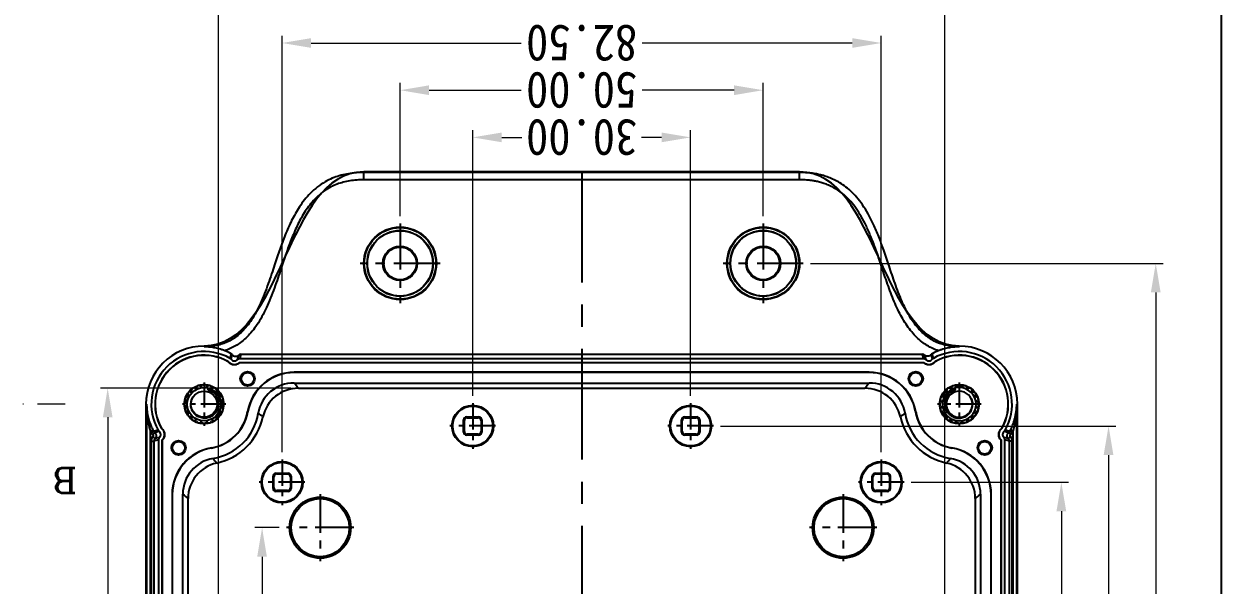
# Model space of a CAD drawing. Header units: millimetres. Extents: x -308 to 1490, y -1725 to -1095.
# Drawn here: x 875.8 to 1040.7, y -1595.6 to -1518.3 of the extents above; entities that cross this region are included whole.
import ezdxf
from ezdxf.enums import TextEntityAlignment as Align

# ---------------------------------------------------------------- set-up
doc = ezdxf.new("R2010")
doc.units = ezdxf.units.MM
doc.linetypes.add('CENTER', pattern=[50.8, 31.75, -6.35, 6.35, -6.35])
doc.linetypes.add('DIVIDE', pattern=[31.75, 12.7, -6.35, 0, -6.35, 0, -6.35])
doc.layers.add('dim', color=3, linetype='Continuous', lineweight=9)
doc.layers.add('hatch', color=56, linetype='Continuous', lineweight=9)
doc.styles.add('FFS', font='simfang0.ttf', dxfattribs={"width": 0.9})
doc.styles.add('ROMANC', font='romanc.shx')
doc.dimstyles.new('YanXiu', dxfattribs={"dimtxt": 2.5, "dimasz": 2.2, "dimexe": 1, "dimexo": 0.6, "dimgap": 0.66, "dimtad": 0, "dimzin": 1, "dimdsep": 46, "dimtxsty": 'FFS', "dimcen": 0, "dimclrd": 256, "dimclre": 131, "dimclrt": 42, "dimazin": 0, "dimtfac": 1, "dimtofl": 0, "dimtmove": 0, "dimatfit": 3, "dimfxl": 0, "dimlwd": 5, "dimlwe": 5, "dimarcsym": 0})

# ---------------------------------------------------------------- blocks, each defined once
blk = doc.blocks.new('*u4')
at = {"color": 7}
for radius in [2.3, 1.8]:
    blk.add_circle((0, 0), radius, dxfattribs=at)
for centre, radius, start, end in [((-1.93, 1.4), 0.315, 84.2919, 203.7081), ((-1.88, 1.86), 0.15, 264.2919, 315.2779), ((0, 0), 2.5, 134.7221, 135.2779), ((-1.86, 1.88), 0.15, 314.7221, 5.7081), ((-1.4, 1.93), 0.315, 66.2919, 185.7081), ((-1.21, 2.36), 0.15, 246.2919, 297.2779), ((0, 0), 2.5, 116.7221, 117.2779), ((-1.19, 2.37), 0.15, 296.7221, 347.7081), ((-0.74, 2.27), 0.315, 48.2919, 167.7081), ((-0.43, 2.62), 0.15, 228.2919, 279.2779), ((0, 0), 2.5, 98.7221, 99.2779), ((-0.4, 2.62), 0.15, 278.7221, 329.7081), ((0, 2.38), 0.315, 30.2919, 149.7081), ((0.4, 2.62), 0.15, 210.2919, 261.2779), ((0, 0), 2.5, 80.7221, 81.2779), ((0.43, 2.62), 0.15, 260.7221, 311.7081), ((0.74, 2.27), 0.315, 12.2919, 131.7081), ((1.19, 2.37), 0.15, 192.2919, 243.2779), ((0, 0), 2.5, 62.7221, 63.2779), ((1.21, 2.36), 0.15, 242.7221, 293.7081), ((1.4, 1.93), 0.315, 354.2919, 113.7081), ((1.86, 1.88), 0.15, 174.2919, 225.2779), ((0, 0), 2.5, 44.7221, 45.2779), ((1.88, 1.86), 0.15, 224.7221, 275.7081), ((1.93, 1.4), 0.315, 336.2919, 95.7081), ((-2.38, 0), 0.315, 120.2919, 239.7081), ((-2.27, 0.74), 0.315, 102.2919, 221.7081), ((-2.62, 0.4), 0.15, 300.2919, 351.2779), ((-2.62, 0.43), 0.15, 350.7221, 41.7081), ((0, 0), 2.5, 170.7221, 171.2779), ((-2.37, 1.19), 0.15, 282.2919, 333.2779), ((0, 0), 2.5, 152.7221, 153.2779), ((-2.36, 1.21), 0.15, 332.7221, 23.7081), ((-0.02, -0.06), 1.81, 152.3755, 178.1396), ((2.36, 1.21), 0.15, 156.2919, 207.2779), ((0, 0), 2.5, 26.7221, 27.2779), ((2.37, 1.19), 0.15, 206.7221, 257.7081), ((2.27, 0.74), 0.315, 318.2919, 77.7081), ((2.62, 0.43), 0.15, 138.2919, 189.2779), ((0, 0), 2.5, 8.7221, 9.2779), ((2.62, 0.4), 0.15, 188.7221, 239.7081), ((2.38, 0), 0.315, 300.2919, 59.7081), ((-2.27, -0.74), 0.315, 138.2919, 257.7081), ((-2.62, -0.4), 0.15, 8.7221, 59.7081), ((-2.62, -0.43), 0.15, 318.2919, 9.2779), ((0, 0), 2.5, 188.7221, 189.2779), ((-2.37, -1.19), 0.15, 26.7221, 77.7081), ((-1.93, -1.4), 0.315, 156.2919, 275.7081), ((0, 0), 2.5, 206.7221, 207.2779), ((-2.36, -1.21), 0.15, 336.2919, 27.2779), ((1.93, -1.4), 0.315, 264.2919, 23.7081), ((2.36, -1.21), 0.15, 152.7221, 203.7081), ((0, 0), 2.5, 332.7221, 333.2779), ((2.37, -1.19), 0.15, 102.2919, 153.2779), ((2.27, -0.74), 0.315, 282.2919, 41.7081), ((2.62, -0.4), 0.15, 120.2919, 171.2779), ((0, 0), 2.5, 350.7221, 351.2779), ((2.62, -0.43), 0.15, 170.7221, 221.7081), ((-1.88, -1.86), 0.15, 44.7221, 95.7081), ((0, 0), 2.5, 224.7221, 225.2779), ((-1.86, -1.88), 0.15, 354.2919, 45.2779), ((-1.4, -1.93), 0.315, 174.2919, 293.7081), ((-1.21, -2.36), 0.15, 62.7221, 113.7081), ((0, 0), 2.5, 242.7221, 243.2779), ((-1.19, -2.37), 0.15, 12.2919, 63.2779), ((-0.74, -2.27), 0.315, 192.2919, 311.7081), ((-0.43, -2.62), 0.15, 80.7221, 131.7081), ((0, 0), 2.5, 260.7221, 261.2779), ((-0.4, -2.62), 0.15, 30.2919, 81.2779), ((0, -2.38), 0.315, 210.2919, 329.7081), ((0.4, -2.62), 0.15, 98.7221, 149.7081), ((0, 0), 2.5, 278.7221, 279.2779), ((0.43, -2.62), 0.15, 48.2919, 99.2779), ((0.74, -2.27), 0.315, 228.2919, 347.7081), ((1.19, -2.37), 0.15, 116.7221, 167.7081), ((0, 0), 2.5, 296.7221, 297.2779), ((1.21, -2.36), 0.15, 66.2919, 117.2779), ((1.4, -1.93), 0.315, 246.2919, 5.7081), ((1.86, -1.88), 0.15, 134.7221, 185.7081), ((0, 0), 2.5, 314.7221, 315.2779), ((1.88, -1.86), 0.15, 84.2919, 135.2779)]:
    blk.add_arc(centre, radius, start, end, dxfattribs=at)
for points, start_tangent, end_tangent in [([(0.47, 2.05), (0.76, 1.95), (1.04, 1.81), (1.29, 1.62), (1.51, 1.41), (1.69, 1.17), (1.84, 0.9), (1.94, 0.61), (2, 0.3), (2.02, 0)], (0.968084, -0.250628), (-0.030097, -0.999547)), ([(1.12, 1.41), (1, 1.59), (0.84, 1.76), (0.67, 1.91), (0.47, 2.05)], (-0.515868, 0.856668), (-0.861506, 0.507748)), ([(2.02, 0), (1.98, -0.33), (1.89, -0.65), (1.75, -0.94), (1.56, -1.21), (1.34, -1.44), (1.08, -1.63), (0.79, -1.78), (0.49, -1.88), (0.18, -1.92), (-0.14, -1.91), (-0.45, -1.85), (-0.74, -1.75), (-1.02, -1.59), (-1.26, -1.39), (-1.46, -1.16), (-1.63, -0.9), (-1.74, -0.61), (-1.81, -0.31), (-1.83, 0)], (-0.030097, -0.999547), (0.033238, 0.999447))]:
    blk.add_spline(points, degree=3, dxfattribs=dict(at, start_tangent=start_tangent, end_tangent=end_tangent))
blk = doc.blocks.new('*D13')
at = {"layer": 'Defpoints', "color": 0}
for p in [(-180.83, 252.94), (-202.49, 170.44), (-180.83, 170.44)]:
    blk.add_point(p, dxfattribs=at)
at = {"layer": 'dim', "color": 131, "lineweight": 5}
for p, q in [((-181.83, 252.94), (-203.49, 252.94)), ((-181.83, 170.44), (-203.49, 170.44))]:
    blk.add_line(p, q, dxfattribs=at)
at = {"layer": 'dim', "lineweight": 5}
for p, q in [((-202.49, 248.94), (-202.49, 220.02)), ((-202.49, 174.44), (-202.49, 203.35))]:
    blk.add_line(p, q, dxfattribs=at)
at = {"layer": 'dim'}
for points in [[(-203.16, 248.94), (-201.82, 248.94), (-202.49, 252.94)], [(-203.16, 174.44), (-201.82, 174.44), (-202.49, 170.44)]]:
    blk.add_solid(points, dxfattribs=at)
at = {"layer": 'dim', "color": 42, "insert": (-202.49, 211.69), "char_height": 5, "attachment_point": 5, "rotation": 90, "style": 'FFS'}
blk.add_mtext('82.50', dxfattribs=at)
blk = doc.blocks.new('*D14')
at = {"layer": 'Defpoints', "color": 0}
for p in [(-154.58, 260.69), (-208.99, 162.69), (-154.58, 162.69)]:
    blk.add_point(p, dxfattribs=at)
at = {"layer": 'dim', "color": 131, "lineweight": 5}
for p, q in [((-155.58, 260.69), (-209.99, 260.69)), ((-155.58, 162.69), (-209.99, 162.69))]:
    blk.add_line(p, q, dxfattribs=at)
at = {"layer": 'dim', "lineweight": 5}
for p, q in [((-208.99, 256.69), (-208.99, 220.02)), ((-208.99, 166.69), (-208.99, 203.35))]:
    blk.add_line(p, q, dxfattribs=at)
at = {"layer": 'dim'}
for points in [[(-209.66, 256.69), (-208.32, 256.69), (-208.99, 260.69)], [(-209.66, 166.69), (-208.32, 166.69), (-208.99, 162.69)]]:
    blk.add_solid(points, dxfattribs=at)
at = {"layer": 'dim', "color": 42, "insert": (-208.99, 211.69), "char_height": 5, "attachment_point": 5, "rotation": 90, "style": 'FFS'}
blk.add_mtext('98.00', dxfattribs=at)
blk = doc.blocks.new('*D15')
at = {"layer": 'Defpoints', "color": 0}
for p in [(-166.94, 283.09), (-215.49, 140.29), (-166.94, 140.29)]:
    blk.add_point(p, dxfattribs=at)
at = {"layer": 'dim', "color": 131, "lineweight": 5}
for p, q in [((-167.94, 283.09), (-216.49, 283.09)), ((-167.94, 140.29), (-216.49, 140.29))]:
    blk.add_line(p, q, dxfattribs=at)
at = {"layer": 'dim', "lineweight": 5}
for p, q in [((-215.49, 279.09), (-215.49, 221.53)), ((-215.49, 144.29), (-215.49, 201.85))]:
    blk.add_line(p, q, dxfattribs=at)
at = {"layer": 'dim'}
for points in [[(-216.16, 279.09), (-214.82, 279.09), (-215.49, 283.09)], [(-216.16, 144.29), (-214.82, 144.29), (-215.49, 140.29)]]:
    blk.add_solid(points, dxfattribs=at)
at = {"layer": 'dim', "color": 42, "insert": (-215.49, 211.69), "char_height": 5, "attachment_point": 5, "rotation": 90, "style": 'FFS'}
blk.add_mtext('142.80', dxfattribs=at)
blk = doc.blocks.new('*D16')
at = {"layer": 'Defpoints', "color": 0}
for p in [(-151.44, 159.55), (-121.44, 159.55), (-121.44, 122.94)]:
    blk.add_point(p, dxfattribs=at)
at = {"layer": 'dim', "color": 131, "lineweight": 5}
for p, q in [((-151.44, 158.55), (-151.44, 121.94)), ((-121.44, 158.55), (-121.44, 121.94))]:
    blk.add_line(p, q, dxfattribs=at)
at = {"layer": 'dim', "lineweight": 5}
for p, q in [((-147.44, 122.94), (-144.68, 122.94)), ((-125.44, 122.94), (-128.21, 122.94))]:
    blk.add_line(p, q, dxfattribs=at)
at = {"layer": 'dim'}
for points in [[(-147.44, 123.61), (-147.44, 122.27), (-151.44, 122.94)], [(-125.44, 123.61), (-125.44, 122.27), (-121.44, 122.94)]]:
    blk.add_solid(points, dxfattribs=at)
at = {"layer": 'dim', "color": 42, "insert": (-136.44, 122.94), "char_height": 5, "attachment_point": 5, "style": 'FFS'}
blk.add_mtext('30.00', dxfattribs=at)
blk = doc.blocks.new('*D17')
at = {"layer": 'Defpoints', "color": 0}
for p in [(-161.44, 134.79), (-111.44, 134.79), (-111.44, 116.44)]:
    blk.add_point(p, dxfattribs=at)
at = {"layer": 'dim', "color": 131, "lineweight": 5}
for p, q in [((-161.44, 133.79), (-161.44, 115.44)), ((-111.44, 133.79), (-111.44, 115.44))]:
    blk.add_line(p, q, dxfattribs=at)
at = {"layer": 'dim', "lineweight": 5}
for p, q in [((-157.44, 116.44), (-144.77, 116.44)), ((-115.44, 116.44), (-128.12, 116.44))]:
    blk.add_line(p, q, dxfattribs=at)
at = {"layer": 'dim'}
for points in [[(-157.44, 117.11), (-157.44, 115.77), (-161.44, 116.44)], [(-115.44, 117.11), (-115.44, 115.77), (-111.44, 116.44)]]:
    blk.add_solid(points, dxfattribs=at)
at = {"layer": 'dim', "color": 42, "insert": (-136.44, 116.44), "char_height": 5, "attachment_point": 5, "style": 'FFS'}
blk.add_mtext('50.00', dxfattribs=at)
blk = doc.blocks.new('*D18')
at = {"layer": 'Defpoints', "color": 0}
for p in [(-177.69, 167.3), (-95.19, 167.3), (-95.19, 109.94)]:
    blk.add_point(p, dxfattribs=at)
at = {"layer": 'dim', "color": 131, "lineweight": 5}
for p, q in [((-177.69, 166.3), (-177.69, 108.94)), ((-95.19, 166.3), (-95.19, 108.94))]:
    blk.add_line(p, q, dxfattribs=at)
at = {"layer": 'dim', "lineweight": 5}
for p, q in [((-173.69, 109.94), (-144.78, 109.94)), ((-99.19, 109.94), (-128.11, 109.94))]:
    blk.add_line(p, q, dxfattribs=at)
at = {"layer": 'dim'}
for points in [[(-173.69, 110.61), (-173.69, 109.27), (-177.69, 109.94)], [(-99.19, 110.61), (-99.19, 109.27), (-95.19, 109.94)]]:
    blk.add_solid(points, dxfattribs=at)
at = {"layer": 'dim', "color": 42, "insert": (-136.44, 109.94), "char_height": 5, "attachment_point": 5, "style": 'FFS'}
blk.add_mtext('82.50', dxfattribs=at)
blk = doc.blocks.new('*D19')
at = {"layer": 'Defpoints', "color": 0}
for p in [(-186.44, 208.55), (-86.44, 208.55), (-86.44, 103.44)]:
    blk.add_point(p, dxfattribs=at)
at = {"layer": 'dim', "color": 131, "lineweight": 5}
for p, q in [((-186.44, 207.55), (-186.44, 102.44)), ((-86.44, 207.55), (-86.44, 102.44))]:
    blk.add_line(p, q, dxfattribs=at)
at = {"layer": 'dim', "lineweight": 5}
for p, q in [((-182.44, 103.44), (-146.29, 103.44)), ((-90.44, 103.44), (-126.6, 103.44))]:
    blk.add_line(p, q, dxfattribs=at)
at = {"layer": 'dim'}
for points in [[(-182.44, 104.11), (-182.44, 102.77), (-186.44, 103.44)], [(-90.44, 104.11), (-90.44, 102.77), (-86.44, 103.44)]]:
    blk.add_solid(points, dxfattribs=at)
at = {"layer": 'dim', "color": 42, "insert": (-136.44, 103.44), "char_height": 5, "attachment_point": 5, "style": 'FFS'}
blk.add_mtext('100.00', dxfattribs=at)
blk = doc.blocks.new('*D25')
at = {"layer": 'Defpoints', "color": 0}
for p in [(-97.44, 265.88), (-97.44, 157.49), (-71.18, 157.49)]:
    blk.add_point(p, dxfattribs=at)
at = {"layer": 'dim', "color": 131, "lineweight": 5}
for p, q in [((-96.44, 265.88), (-70.18, 265.88)), ((-96.44, 157.49), (-70.18, 157.49))]:
    blk.add_line(p, q, dxfattribs=at)
at = {"layer": 'dim', "lineweight": 5}
for p, q in [((-71.18, 261.88), (-71.18, 221.43)), ((-71.18, 161.49), (-71.18, 201.94))]:
    blk.add_line(p, q, dxfattribs=at)
at = {"layer": 'dim'}
for points in [[(-71.85, 261.88), (-70.52, 261.88), (-71.18, 265.88)], [(-71.85, 161.49), (-70.52, 161.49), (-71.18, 157.49)]]:
    blk.add_solid(points, dxfattribs=at)
at = {"layer": 'dim', "color": 42, "insert": (-71.18, 211.69), "char_height": 5, "attachment_point": 5, "rotation": 90, "style": 'FFS'}
blk.add_mtext('108.39', dxfattribs=at)
blk = doc.blocks.new('*D37')
at = {"layer": 'Defpoints', "color": 0}
for p in [(-95.81, 246.69), (-92.44, 246.69), (-95.81, 176.69)]:
    blk.add_point(p, dxfattribs=at)
at = {"layer": 'dim', "color": 131, "lineweight": 5}
for p, q in [((-94.81, 246.69), (-91.44, 246.69)), ((-94.81, 176.69), (-91.44, 176.69))]:
    blk.add_line(p, q, dxfattribs=at)
at = {"layer": 'dim', "lineweight": 5}
for p, q in [((-92.44, 242.69), (-92.44, 220.02)), ((-92.44, 180.69), (-92.44, 203.35))]:
    blk.add_line(p, q, dxfattribs=at)
at = {"layer": 'dim'}
for points in [[(-93.1, 242.69), (-91.77, 242.69), (-92.44, 246.69)], [(-93.1, 180.69), (-91.77, 180.69), (-92.44, 176.69)]]:
    blk.add_solid(points, dxfattribs=at)
at = {"layer": 'dim', "color": 42, "insert": (-92.44, 211.69), "char_height": 5, "attachment_point": 5, "rotation": 90, "style": 'FFS'}
blk.add_mtext('70.00', dxfattribs=at)
blk = doc.blocks.new('u73')
at = {"color": 1, "linetype": 'CENTER', "ltscale": 0.48}
blk.add_line((-136.444, 127.688), (-136.444, 295.688), dxfattribs=at)
at = {"color": 7}
for p, q in [((-196.444, 263.688), (-196.444, 159.688)), ((-196.348, 263.688), (-196.348, 159.688)), ((-76.54, 159.688), (-76.54, 263.688)), ((-76.444, 159.688), (-76.444, 263.688)), ((-195.848, 259.962), (-195.848, 163.413)), ((-77.04, 163.413), (-77.04, 259.962)), ((-195.732, 258.604), (-195.732, 164.771)), ((-195.333, 258.604), (-195.333, 164.771)), ((-194.704, 258.768), (-194.704, 164.608)), ((-194.194, 164.605), (-194.194, 258.77)), ((-194.173, 164.613), (-194.173, 258.762)), ((-78.716, 258.762), (-78.716, 164.613)), ((-78.695, 258.77), (-78.695, 164.605)), ((-78.184, 164.608), (-78.184, 258.768)), ((-77.556, 164.771), (-77.556, 258.604)), ((-77.156, 164.771), (-77.156, 258.604)), ((-192.839, 251.27), (-192.839, 172.105)), ((-192.813, 251.248), (-192.813, 172.127)), ((-191.364, 172.085), (-191.364, 251.291)), ((-190.639, 172.683), (-190.639, 250.692)), ((-82.249, 250.692), (-82.249, 172.683)), ((-81.524, 251.291), (-81.524, 172.085)), ((-80.075, 172.127), (-80.075, 251.248)), ((-80.049, 172.105), (-80.049, 251.27)), ((-192.813, 172.127), (-192.839, 172.105)), ((-178.439, 171.583), (-178.544, 171.688)), ((-178.544, 171.688), (-176.844, 171.688)), ((-178.439, 171.583), (-176.949, 171.583)), ((-176.949, 171.583), (-176.844, 171.688)), ((-96.044, 171.688), (-94.344, 171.688)), ((-95.939, 171.583), (-96.044, 171.688)), ((-95.939, 171.583), (-94.449, 171.583)), ((-94.449, 171.583), (-94.344, 171.688)), ((-80.075, 172.127), (-80.049, 172.105)), ((-178.839, 171.183), (-178.944, 171.288)), ((-178.944, 169.588), (-178.944, 171.288)), ((-178.839, 169.692), (-178.839, 171.183)), ((-176.549, 171.183), (-176.444, 171.288)), ((-176.549, 171.183), (-176.549, 169.692)), ((-176.444, 171.288), (-176.444, 169.588)), ((-96.444, 169.588), (-96.444, 171.288)), ((-96.339, 171.183), (-96.444, 171.288)), ((-96.339, 169.692), (-96.339, 171.183)), ((-94.049, 171.183), (-93.944, 171.288)), ((-94.049, 171.183), (-94.049, 169.692)), ((-93.944, 171.288), (-93.944, 169.588)), ((-178.839, 169.692), (-178.944, 169.588)), ((-178.439, 169.292), (-178.544, 169.188)), ((-176.844, 169.188), (-178.544, 169.188)), ((-176.949, 169.292), (-178.439, 169.292)), ((-176.949, 169.292), (-176.844, 169.188)), ((-176.549, 169.692), (-176.444, 169.588)), ((-96.339, 169.692), (-96.444, 169.588)), ((-95.939, 169.292), (-96.044, 169.188)), ((-94.344, 169.188), (-96.044, 169.188)), ((-94.449, 169.292), (-95.939, 169.292)), ((-94.449, 169.292), (-94.344, 169.188)), ((-94.049, 169.692), (-93.944, 169.588)), ((-187.411, 165.721), (-187.426, 165.697)), ((-85.477, 165.721), (-85.462, 165.697)), ((-195.848, 163.413), (-195.491, 163.233)), ((-195.746, 163.61), (-195.394, 163.42)), ((-195.732, 164.771), (-195.333, 164.771)), ((-195.502, 163.896), (-195.258, 163.58)), ((-195.484, 164.15), (-195.194, 164.426)), ((-195.333, 164.771), (-194.704, 164.608)), ((-194.631, 163.416), (-195.258, 163.58)), ((-195.194, 164.426), (-194.566, 164.263)), ((-194.173, 164.613), (-194.194, 164.605)), ((-152.589, 163.433), (-152.694, 163.538)), ((-152.694, 161.838), (-152.694, 163.538)), ((-152.589, 161.942), (-152.589, 163.433)), ((-152.189, 163.833), (-152.294, 163.938)), ((-152.294, 163.938), (-150.594, 163.938)), ((-152.189, 163.833), (-150.699, 163.833)), ((-150.699, 163.833), (-150.594, 163.938)), ((-150.299, 163.433), (-150.194, 163.538)), ((-150.299, 163.433), (-150.299, 161.942)), ((-150.194, 163.538), (-150.194, 161.838)), ((-122.589, 163.433), (-122.694, 163.538)), ((-122.694, 161.838), (-122.694, 163.538)), ((-122.589, 161.942), (-122.589, 163.433)), ((-122.294, 163.938), (-120.594, 163.938)), ((-122.189, 163.833), (-122.294, 163.938)), ((-122.189, 163.833), (-120.699, 163.833)), ((-120.699, 163.833), (-120.594, 163.938)), ((-120.299, 163.433), (-120.194, 163.538)), ((-120.299, 163.433), (-120.299, 161.942)), ((-120.194, 163.538), (-120.194, 161.838)), ((-78.716, 164.613), (-78.695, 164.605)), ((-78.322, 164.263), (-77.694, 164.426)), ((-77.63, 163.58), (-78.258, 163.416)), ((-78.184, 164.608), (-77.556, 164.771)), ((-77.404, 164.15), (-77.694, 164.426)), ((-77.386, 163.896), (-77.63, 163.58)), ((-77.156, 164.771), (-77.556, 164.771)), ((-77.142, 163.61), (-77.495, 163.42)), ((-77.04, 163.413), (-77.397, 163.233)), ((-194.299, 163.002), (-194.316, 163.016)), ((-152.589, 161.942), (-152.694, 161.838)), ((-152.189, 161.542), (-152.294, 161.438)), ((-150.699, 161.542), (-152.189, 161.542)), ((-150.699, 161.542), (-150.594, 161.438)), ((-150.299, 161.942), (-150.194, 161.838)), ((-122.589, 161.942), (-122.694, 161.838)), ((-122.189, 161.542), (-122.294, 161.438)), ((-120.699, 161.542), (-122.189, 161.542)), ((-120.699, 161.542), (-120.594, 161.438)), ((-120.299, 161.942), (-120.194, 161.838)), ((-78.589, 163.002), (-78.573, 163.016)), ((-182.41, 160.721), (-182.434, 160.706)), ((-150.594, 161.438), (-152.294, 161.438)), ((-120.594, 161.438), (-122.294, 161.438)), ((-90.478, 160.721), (-90.454, 160.706)), ((-196.444, 159.688), (-196.348, 159.688)), ((-76.444, 159.688), (-76.54, 159.688)), ((-96.841, 156.768), (-176.047, 156.768)), ((-97.44, 157.492), (-175.449, 157.492)), ((-176.005, 155.319), (-176.027, 155.292)), ((-176.027, 155.292), (-96.861, 155.292)), ((-176.005, 155.319), (-96.884, 155.319)), ((-96.884, 155.319), (-96.861, 155.292)), ((-185.129, 153.832), (-185.115, 153.816)), ((-184.55, 152.867), (-184.716, 153.501)), ((-183.869, 153.566), (-183.704, 152.93)), ((-183.519, 153.959), (-183.527, 153.938)), ((-89.361, 153.938), (-183.527, 153.938)), ((-183.524, 153.428), (-89.364, 153.428)), ((-89.37, 153.959), (-183.519, 153.959)), ((-89.529, 152.792), (-89.364, 153.428)), ((-89.37, 153.959), (-89.361, 153.938)), ((-89.184, 152.93), (-89.019, 153.566)), ((-88.172, 153.501), (-88.338, 152.867)), ((-87.759, 153.832), (-87.773, 153.816)), ((-188.444, 151.688), (-188.445, 151.775)), ((-89.529, 152.792), (-183.353, 152.792)), ((-84.444, 151.688), (-84.444, 151.775)), ((-166.444, 128.775), (-106.444, 128.775)), ((-166.444, 128.775), (-166.444, 127.688)), ((-106.444, 128.775), (-106.444, 127.688)), ((-166.444, 127.775), (-106.444, 127.775)), ((-166.444, 127.688), (-106.444, 127.688))]:
    blk.add_line(p, q, dxfattribs=at)
at = {"color": 1, "linetype": 'CENTER', "ltscale": 0.168385}
for p, q in [((-172.444, 172.057), (-172.444, 181.318)), ((-100.444, 172.057), (-100.444, 181.318)), ((-177.075, 176.688), (-167.814, 176.688)), ((-105.075, 176.688), (-95.814, 176.688))]:
    blk.add_line(p, q, dxfattribs=at)
at = {"color": 1, "linetype": 'CENTER', "ltscale": 0.114189}
for p, q in [((-177.694, 167.297), (-177.694, 173.578)), ((-95.194, 167.297), (-95.194, 173.578)), ((-180.834, 170.438), (-174.554, 170.438)), ((-98.334, 170.438), (-92.054, 170.438)), ((-151.444, 159.547), (-151.444, 165.828)), ((-121.444, 159.547), (-121.444, 165.828)), ((-154.584, 162.688), (-148.304, 162.688)), ((-124.584, 162.688), (-118.304, 162.688))]:
    blk.add_line(p, q, dxfattribs=at)
at = {"color": 1, "linetype": 'CENTER', "ltscale": 0.10854}
for p, q in [((-188.444, 156.703), (-188.444, 162.672)), ((-84.444, 156.703), (-84.444, 162.672)), ((-191.429, 159.688), (-185.459, 159.688)), ((-87.429, 159.688), (-81.459, 159.688))]:
    blk.add_line(p, q, dxfattribs=at)
at = {"color": 1, "linetype": 'CENTER', "ltscale": 0.199854}
for p, q in [((-161.444, 134.792), (-161.444, 145.784)), ((-111.444, 134.792), (-111.444, 145.784)), ((-166.94, 140.288), (-155.948, 140.288)), ((-116.94, 140.288), (-105.948, 140.288))]:
    blk.add_line(p, q, dxfattribs=at)
at = {"color": 7, "linetype": 'Continuous'}
for centre, radius in [((-172.444, 176.688), 4.21), ((-172.443, 176.688), 3.999), ((-100.444, 176.688), 4.21), ((-100.446, 176.688), 3.999)]:
    blk.add_circle(centre, radius, dxfattribs=at)
at = {"color": 7}
for centre, radius in [((-177.694, 170.438), 2.855), ((-177.694, 170.438), 2.75), ((-95.194, 170.438), 2.855), ((-95.194, 170.438), 2.75), ((-191.944, 165.688), 1), ((-191.944, 165.688), 0.86), ((-80.944, 165.688), 1), ((-80.944, 165.688), 0.86), ((-151.444, 162.688), 2.855), ((-151.444, 162.688), 2.75), ((-121.444, 162.688), 2.855), ((-121.444, 162.688), 2.75), ((-188.444, 159.688), 2.713), ((-84.444, 159.688), 2.713), ((-182.444, 156.188), 1), ((-182.444, 156.188), 0.86), ((-90.444, 156.188), 1), ((-90.444, 156.188), 0.86), ((-161.444, 140.288), 4.996), ((-161.444, 140.288), 4.93), ((-111.444, 140.288), 4.996), ((-111.444, 140.288), 4.93), ((-161.444, 140.288), 4.535), ((-161.444, 140.288), 4.5), ((-111.444, 140.288), 4.535), ((-111.444, 140.288), 4.5), ((-161.444, 140.288), 2.358), ((-161.444, 140.288), 2.25), ((-111.444, 140.288), 2.358), ((-111.444, 140.288), 2.25)]:
    blk.add_circle(centre, radius, dxfattribs=at)
for centre, radius, start, end in [((-186.341, 172.105), 6.499, 179.99778, 260.38649), ((-186.315, 172.127), 6.499, 179.9978, 260.28604), ((-165.124, 141.065), 40.629, 128.90281, 130.22798), ((-186.365, 172.084), 4.999, 179.99777, 260.47951), ((-185.64, 172.683), 4.999, 179.99805, 257.82616), ((-87.248, 172.683), 4.999, 282.17384, 0.00195), ((-86.523, 172.084), 4.999, 279.52049, 0.00222), ((-86.574, 172.127), 6.499, 279.71397, 0.0022), ((-86.548, 172.105), 6.499, 279.61351, 0.00221), ((-107.764, 141.065), 40.629, 49.77202, 51.09718), ((-171.466, 155.494), 19.577, 141.06667, 143.44333), ((-188.444, 159.688), 7.571, 9.52272, 80.47728), ((-188.444, 159.688), 8.295, 12.17579, 77.82421), ((-84.444, 159.688), 8.295, 102.17579, 167.82421), ((-84.444, 159.688), 7.571, 99.52272, 170.47728), ((-101.422, 155.494), 19.577, 36.55667, 38.93333), ((-188.444, 159.688), 6.095, 9.61573, 80.38427), ((-188.444, 159.688), 6.121, 9.71616, 80.28384), ((-84.444, 159.688), 6.121, 99.71616, 170.28384), ((-84.444, 159.688), 6.095, 99.61573, 170.38427), ((-188.444, 159.688), 8.288, 151.75865, 153.28996), ((-194.952, 163.183), 0.901, 127.64432, 151.74212), ((-194.832, 164.771), 0.9, 180.00124, 223.62192), ((-188.444, 159.688), 7.26, 150.47348, 299.52652), ((-188.444, 159.688), 7.888, 151.75848, 153.28996), ((-194.953, 163.184), 0.5, 127.61169, 151.752), ((-184.421, 206.855), 44.799, 255.82315, 256.65577), ((-194.833, 164.771), 0.5, 180.01029, 223.63565), ((-194.326, 163.019), 0.5, 127.51948, 150.4732), ((-194.204, 164.608), 0.5, 180.00115, 223.62401), ((-84.444, 159.688), 7.26, 240.47348, 29.52652), ((-78.684, 164.608), 0.5, 316.37599, 359.99885), ((-78.562, 163.019), 0.5, 29.5268, 52.48054), ((-88.522, 207.083), 45.033, 283.34633, 284.17462), ((-78.056, 164.771), 0.5, 316.35943, 359.99426), ((-77.935, 163.184), 0.5, 28.248, 52.37959), ((-84.444, 159.688), 7.888, 26.71004, 28.24152), ((-78.056, 164.771), 0.901, 316.39454, 359.98238), ((-77.936, 163.183), 0.901, 28.25789, 52.35566), ((-84.444, 159.688), 8.288, 26.71004, 28.24135), ((-188.444, 159.688), 6.749, 150.44948, 299.55052), ((-188.444, 159.688), 6.728, 150.48545, 299.51455), ((-84.444, 159.688), 6.749, 240.44948, 29.55052), ((-84.444, 159.688), 6.728, 240.48545, 29.51455), ((-176.027, 161.791), 6.499, 189.61351, 270.00221), ((-176.005, 161.817), 6.499, 189.71397, 270.0022), ((-192.638, 176.666), 19.577, 306.55667, 308.93333), ((-176.047, 161.767), 4.999, 189.52049, 270.00222), ((-175.449, 162.491), 4.999, 192.17384, 270.00195), ((-97.439, 162.491), 4.999, 269.99805, 347.82616), ((-96.883, 161.817), 6.499, 269.9978, 350.28603), ((-96.861, 161.791), 6.499, 269.99779, 350.38649), ((-96.841, 161.767), 4.999, 269.99778, 350.47951), ((-80.25, 176.666), 19.577, 231.06667, 233.44333), ((-188.444, 159.688), 8, 180, 270), ((-84.444, 159.688), 8, 270, 0), ((-207.067, 183.008), 40.629, 319.77202, 321.09719), ((-65.821, 183.008), 40.629, 218.90282, 220.22798), ((-185.113, 153.806), 0.5, 299.5268, 322.48054), ((-140.522, 163.894), 45.576, 193.34951, 194.17685), ((-183.524, 153.928), 0.5, 226.37599, 269.99885), ((-89.364, 153.928), 0.5, 270.00115, 313.62401), ((-132.085, 163.825), 45.286, 345.8205, 346.65314), ((-87.776, 153.806), 0.5, 217.51948, 240.4732), ((-188.444, 159.688), 7.895, 291.2513, 298.22885), ((-184.946, 153.172), 0.5, 298.22923, 322.36812), ((-183.359, 153.292), 0.5, 226.37632, 270.62575), ((-89.529, 153.292), 0.5, 270.00076, 313.62441), ((-87.942, 153.172), 0.5, 217.63166, 241.77099), ((-84.444, 159.688), 7.895, 241.77115, 248.74868)]:
    blk.add_arc(centre, radius, start, end, dxfattribs=at)
for centre, major_axis, start_param, end_param in [((-178.544, 171.288), (0.283, -0.283), -3.9268385, -2.3563468), ((-178.439, 171.183), (-0.283, 0.283), -0.7852459, 0.7852459), ((-176.949, 171.183), (0.283, 0.283), -0.7852459, 0.7852459), ((-176.844, 171.288), (-0.283, -0.283), 2.3563468, 3.9268385), ((-96.044, 171.288), (0.283, -0.283), -3.9268385, -2.3563468), ((-95.939, 171.183), (-0.283, 0.283), -0.7852459, 0.7852459), ((-94.449, 171.183), (0.283, 0.283), -0.7852459, 0.7852459), ((-94.344, 171.288), (-0.283, -0.283), 2.3563468, 3.9268385), ((-178.544, 169.588), (-0.283, -0.283), -0.7852459, 0.7852459), ((-178.439, 169.692), (-0.283, -0.283), -0.7852459, 0.7852459), ((-176.949, 169.692), (0.283, -0.283), -0.7852459, 0.7852459), ((-176.844, 169.588), (0.283, -0.283), -0.7852459, 0.7852459), ((-96.044, 169.588), (-0.283, -0.283), -0.7852459, 0.7852459), ((-95.939, 169.692), (-0.283, -0.283), -0.7852459, 0.7852459), ((-94.449, 169.692), (0.283, -0.283), -0.7852459, 0.7852459), ((-94.344, 169.588), (0.283, -0.283), -0.7852459, 0.7852459), ((-152.294, 163.538), (0.283, -0.283), -3.9268385, -2.3563468), ((-152.189, 163.433), (-0.283, 0.283), -0.7852459, 0.7852459), ((-150.699, 163.433), (0.283, 0.283), -0.7852459, 0.7852459), ((-150.594, 163.538), (-0.283, -0.283), 2.3563468, 3.9268385), ((-122.294, 163.538), (0.283, -0.283), -3.9268385, -2.3563468), ((-122.189, 163.433), (-0.283, 0.283), -0.7852459, 0.7852459), ((-120.699, 163.433), (0.283, 0.283), -0.7852459, 0.7852459), ((-120.594, 163.538), (-0.283, -0.283), 2.3563468, 3.9268385), ((-152.294, 161.838), (-0.283, -0.283), -0.7852459, 0.7852459), ((-152.189, 161.942), (-0.283, -0.283), -0.7852459, 0.7852459), ((-150.699, 161.942), (0.283, -0.283), -0.7852459, 0.7852459), ((-150.594, 161.838), (0.283, -0.283), -0.7852459, 0.7852459), ((-122.294, 161.838), (-0.283, -0.283), -0.7852459, 0.7852459), ((-122.189, 161.942), (-0.283, -0.283), -0.7852459, 0.7852459), ((-120.699, 161.942), (0.283, -0.283), -0.7852459, 0.7852459), ((-120.594, 161.838), (0.283, -0.283), -0.7852459, 0.7852459)]:
    blk.add_ellipse(centre, major_axis=major_axis, ratio=0.9996955, start_param=start_param, end_param=end_param, dxfattribs=at)
for points, start_tangent, end_tangent in [([(-195.848, 163.413), (-195.936, 163.081), (-196.022, 162.716), (-196.103, 162.315), (-196.178, 161.877), (-196.244, 161.399), (-196.297, 160.877), (-196.333, 160.308), (-196.348, 159.688)], (-0.2692285, -0.9630763), (-0.0032027, -0.9999949)), ([(-195.491, 163.233), (-195.641, 162.917), (-195.788, 162.57), (-195.928, 162.188), (-196.056, 161.771), (-196.169, 161.316), (-196.26, 160.82), (-196.322, 160.278), (-196.348, 159.688)], (-0.4494498, -0.8933056), (-0.0060476, -0.9999817)), ([(-195.484, 164.15), (-195.47, 164.134), (-195.458, 164.115), (-195.448, 164.096), (-195.44, 164.076), (-195.435, 164.057), (-195.433, 164.04), (-195.433, 164.022), (-195.436, 164.002), (-195.444, 163.977), (-195.457, 163.949), (-195.477, 163.921), (-195.502, 163.896)], (0.6898765, -0.7239271), (-0.7929798, -0.6092479)), ([(-195.194, 164.426), (-195.151, 164.374), (-195.113, 164.319), (-195.083, 164.26), (-195.059, 164.199), (-195.043, 164.134), (-195.034, 164.065), (-195.034, 163.991), (-195.046, 163.913), (-195.071, 163.831), (-195.112, 163.747), (-195.172, 163.663), (-195.258, 163.58)], (0.6898156, -0.7239851), (-0.7916969, -0.6109141)), ([(-194.631, 163.416), (-194.477, 163.595), (-194.406, 163.822), (-194.439, 164.059), (-194.566, 164.263)], (0.7931429, 0.6090356), (-0.6899065, 0.7238985)), ([(-194.316, 163.016), (-194.081, 163.265), (-193.931, 163.589), (-193.898, 163.96), (-193.995, 164.314), (-194.194, 164.605)], (0.7931129, 0.6090746), (-0.6899154, 0.72389)), ([(-194.173, 164.613), (-194.035, 164.434), (-193.937, 164.229), (-193.883, 164.01), (-193.876, 163.783), (-193.918, 163.56), (-194.005, 163.35), (-194.134, 163.162), (-194.299, 163.002)], (0.6846036, -0.7289156), (-0.7907262, -0.61217)), ([(-78.589, 163.002), (-78.753, 163.159), (-78.881, 163.347), (-78.969, 163.556), (-79.012, 163.779), (-79.006, 164.007), (-78.952, 164.227), (-78.854, 164.433), (-78.716, 164.613)], (-0.790726, 0.6121702), (0.6846036, 0.7289156)), ([(-78.695, 164.605), (-78.893, 164.314), (-78.99, 163.96), (-78.957, 163.589), (-78.807, 163.265), (-78.573, 163.016)], (-0.6899154, -0.72389), (0.7931128, -0.6090748)), ([(-78.322, 164.263), (-78.449, 164.059), (-78.482, 163.822), (-78.412, 163.595), (-78.258, 163.416)], (-0.6899065, -0.7238985), (0.793143, -0.6090354)), ([(-77.63, 163.58), (-77.684, 163.628), (-77.734, 163.684), (-77.778, 163.75), (-77.814, 163.823), (-77.84, 163.904), (-77.854, 163.987), (-77.855, 164.066), (-77.846, 164.134), (-77.831, 164.194), (-77.809, 164.251), (-77.781, 164.309), (-77.743, 164.367), (-77.694, 164.426)], (-0.7919169, 0.6106289), (0.6897442, 0.7240531)), ([(-77.386, 163.896), (-77.401, 163.91), (-77.417, 163.928), (-77.432, 163.95), (-77.444, 163.974), (-77.452, 163.999), (-77.455, 164.021), (-77.456, 164.04), (-77.453, 164.057), (-77.449, 164.075), (-77.442, 164.093), (-77.433, 164.112), (-77.42, 164.131), (-77.404, 164.15)], (-0.7920721, 0.6104276), (0.6900479, 0.7237637)), ([(-76.54, 159.688), (-76.56, 160.197), (-76.607, 160.664), (-76.674, 161.092), (-76.758, 161.485), (-76.853, 161.844), (-76.955, 162.174), (-77.064, 162.476), (-77.174, 162.751), (-77.286, 163.003), (-77.397, 163.233)], (-0.006036, 0.9999818), (-0.4494643, 0.8932983)), ([(-76.54, 159.688), (-76.552, 160.223), (-76.579, 160.713), (-76.618, 161.163), (-76.667, 161.576), (-76.722, 161.954), (-76.782, 162.3), (-76.845, 162.617), (-76.91, 162.907), (-76.975, 163.171), (-77.04, 163.413)], (-0.0031984, 0.9999949), (-0.2692218, 0.9630782)), ([(-185.129, 153.832), (-184.972, 153.996), (-184.785, 154.125), (-184.576, 154.213), (-184.352, 154.255), (-184.125, 154.25), (-183.904, 154.195), (-183.699, 154.097), (-183.519, 153.959)], (0.6121669, 0.7907286), (0.72892, -0.6845989)), ([(-183.527, 153.938), (-183.814, 154.135), (-184.167, 154.233), (-184.538, 154.202), (-184.863, 154.053), (-185.115, 153.816)], (-0.72389, 0.6899154), (-0.6090747, -0.7931128)), ([(-183.869, 153.566), (-184.073, 153.693), (-184.311, 153.726), (-184.537, 153.654), (-184.716, 153.501)], (-0.7238985, 0.6899065), (-0.6090354, -0.793143)), ([(-183.524, 153.428), (-183.469, 153.216), (-183.414, 153.004), (-183.353, 152.792)], (0.2516527, -0.9678176), (0.2516527, -0.9678176)), ([(-89.37, 153.959), (-89.19, 154.097), (-88.986, 154.195), (-88.766, 154.249), (-88.54, 154.255), (-88.316, 154.214), (-88.107, 154.127), (-87.918, 153.998), (-87.759, 153.832)], (0.72892, 0.6845989), (0.6121668, -0.7907287)), ([(-87.773, 153.816), (-88.025, 154.053), (-88.351, 154.202), (-88.722, 154.233), (-89.074, 154.135), (-89.361, 153.938)], (-0.6090746, 0.7931129), (-0.72389, -0.6899154)), ([(-88.172, 153.501), (-88.351, 153.654), (-88.577, 153.726), (-88.815, 153.693), (-89.019, 153.566)], (-0.6090356, 0.7931429), (-0.7238985, -0.6899065)), ([(-188.445, 151.775), (-188.103, 151.785), (-187.762, 151.81), (-187.421, 151.85), (-187.077, 151.905), (-186.727, 151.977), (-186.366, 152.069), (-185.986, 152.184), (-185.582, 152.329)], (0.9999659, 0.008261), (0.9319999, 0.3624586)), ([(-188.445, 151.775), (-186.814, 151.623), (-185.354, 151.17), (-184.006, 150.382), (-182.736, 149.184), (-181.566, 147.526), (-180.525, 145.447), (-179.598, 143.054), (-178.78, 140.649), (-178.047, 138.485), (-177.343, 136.589), (-176.628, 134.921), (-175.885, 133.471), (-175.106, 132.224), (-174.293, 131.173), (-173.456, 130.306), (-172.615, 129.613), (-171.79, 129.076), (-170.997, 128.671), (-170.251, 128.373), (-169.556, 128.158), (-168.915, 128.008), (-168.328, 127.907), (-167.792, 127.841), (-167.303, 127.801), (-166.856, 127.781), (-166.444, 127.775)], (1, -0.000034), (1, 0.0000001)), ([(-188.444, 151.688), (-166.444, 127.688)], (1, 0), (1, 0)), ([(-185.582, 152.329), (-184.03, 151.604), (-182.584, 150.479), (-181.266, 148.913), (-180.118, 146.948), (-179.119, 144.645), (-178.255, 142.229), (-177.502, 139.98), (-176.814, 138.009), (-176.144, 136.295), (-175.464, 134.81), (-174.766, 133.538), (-174.047, 132.465), (-173.313, 131.577), (-172.574, 130.858), (-171.843, 130.291), (-171.132, 129.854), (-170.453, 129.523), (-169.81, 129.279), (-169.208, 129.101), (-168.649, 128.975), (-168.133, 128.889), (-167.657, 128.832), (-167.22, 128.798), (-166.817, 128.78), (-166.444, 128.775)], (0.9475204, -0.3196954), (1, 0.0000002)), ([(-184.55, 152.867), (-184.372, 153.019), (-184.144, 153.09), (-183.909, 153.058), (-183.704, 152.93)], (0.6105892, 0.7919475), (0.7238985, -0.6899065)), ([(-106.444, 128.775), (-105.465, 128.812), (-104.527, 128.923), (-103.623, 129.116), (-102.772, 129.388), (-101.914, 129.77), (-101.01, 130.316), (-100.118, 131.033), (-99.334, 131.848), (-98.675, 132.693), (-98.109, 133.56), (-97.609, 134.449), (-97.157, 135.363), (-96.742, 136.301), (-96.36, 137.249), (-96.004, 138.201), (-95.66, 139.174), (-95.308, 140.21), (-94.925, 141.358), (-94.494, 142.638), (-94.009, 144.009), (-93.471, 145.394), (-92.881, 146.719), (-92.246, 147.926), (-91.578, 148.976), (-90.891, 149.859), (-90.187, 150.592), (-89.477, 151.186), (-88.775, 151.655), (-88.064, 152.028), (-87.306, 152.329)], (1, -0.0000042), (0.94739, 0.3200816)), ([(-106.444, 127.775), (-105.371, 127.816), (-104.331, 127.943), (-103.318, 128.162), (-102.354, 128.477), (-101.371, 128.925), (-100.336, 129.568), (-99.332, 130.4), (-98.47, 131.32), (-97.762, 132.255), (-97.16, 133.2), (-96.633, 134.159), (-96.161, 135.135), (-95.732, 136.125), (-95.34, 137.117), (-94.975, 138.107), (-94.621, 139.121), (-94.255, 140.207), (-93.853, 141.412), (-93.402, 142.738), (-92.9, 144.12), (-92.352, 145.471), (-91.763, 146.723), (-91.143, 147.823), (-90.509, 148.743), (-89.871, 149.496), (-89.231, 150.104), (-88.599, 150.584), (-87.978, 150.956), (-87.333, 151.254), (-86.635, 151.49), (-85.907, 151.654), (-85.186, 151.746), (-84.444, 151.775)], (1, -0.0000056), (1, 0.0000008)), ([(-106.444, 127.688), (-84.444, 151.688)], (1, 0), (1, 0)), ([(-88.338, 152.867), (-88.517, 153.019), (-88.744, 153.09), (-88.979, 153.058), (-89.184, 152.93)], (-0.6105892, 0.7919475), (-0.7238985, -0.6899065)), ([(-87.306, 152.329), (-86.9, 152.183), (-86.519, 152.068), (-86.157, 151.976), (-85.808, 151.905), (-85.464, 151.85), (-85.124, 151.81), (-84.785, 151.785), (-84.444, 151.775)], (0.9319995, -0.3624595), (0.9999651, -0.0083594))]:
    blk.add_spline(points, degree=3, dxfattribs=dict(at, start_tangent=start_tangent, end_tangent=end_tangent))
at = {"layer": 'Defpoints', "color": 2}
blk.add_lwpolyline([(-224.487, 313.96), (224.487, 313.96), (224.487, 0), (-224.487, 0)], close=True, dxfattribs=at)
at = {"layer": 'hatch', "color": 2, "linetype": 'DIVIDE', "ltscale": 0.3}
blk.add_line((-65.304, 159.688), (-22.262, 159.688), dxfattribs=at)
at = {"layer": 'hatch', "color": 2}
blk.add_lwpolyline([(-65.304, 159.688, 0, 0, 0), (-65.304, 163.188, 1.05, 0, 0), (-65.304, 166.688, 0, 0, 0)], format="xyseb", dxfattribs=at)
at = {"xscale": -1, "rotation": 180}
blk.add_blockref('*u4', (-188.444, 159.688), dxfattribs=at)
at = {"rotation": 180}
blk.add_blockref('*u4', (-84.444, 159.688), dxfattribs=at)
at = {"layer": 'hatch', "color": 6, "style": 'ROMANC'}
blk.add_text('B', height=3.5, dxfattribs=at).set_placement((-65.304, 170.188), align=Align.MIDDLE)
at = {"layer": 'dim'}
for base, p1, p2, picture, middle in [((-215.489, 140.288), (-166.94, 283.088), (-166.94, 140.288), '*D15', (-215.489, 211.688)), ((-71.183, 157.492), (-97.439, 265.883), (-97.44, 157.492), '*D25', (-71.183, 211.688)), ((-208.989, 162.688), (-154.584, 260.688), (-154.584, 162.688), '*D14', (-208.989, 211.688)), ((-202.489, 170.438), (-180.834, 252.938), (-180.834, 170.438), '*D13', (-202.489, 211.688)), ((-92.438, 246.688), (-95.814, 176.688), (-95.814, 246.688), '*D37', (-92.438, 211.688))]:
    dim = blk.add_linear_dim(base=base, p1=p1, p2=p2, angle=90, dimstyle='YanXiu', override={"dimtxt": 5, "dimasz": 4, "dimexe": 0.9995, "dimexo": 0.9995, "dimgap": 0.9995}, dxfattribs=at)
    dim.commit()
    dim.dimension.update_dxf_attribs({"geometry": picture, "text_midpoint": middle})
for base, p1, p2, picture, middle in [((-86.444, 103.439), (-186.444, 208.547), (-86.444, 208.547), '*D19', (-136.444, 103.439)), ((-95.194, 109.939), (-177.694, 167.297), (-95.194, 167.297), '*D18', (-136.444, 109.939)), ((-121.444, 122.939), (-151.444, 159.547), (-121.444, 159.547), '*D16', (-136.444, 122.939)), ((-111.444, 116.439), (-161.444, 134.792), (-111.444, 134.792), '*D17', (-136.444, 116.439))]:
    dim = blk.add_linear_dim(base=base, p1=p1, p2=p2, dimstyle='YanXiu', override={"dimtxt": 5, "dimasz": 4, "dimexe": 0.9995, "dimexo": 0.9995, "dimgap": 0.9995}, dxfattribs=at)
    dim.commit()
    dim.dimension.update_dxf_attribs({"geometry": picture, "text_midpoint": middle})

msp = doc.modelspace()

# ---------------------------------------------------------------- block references
at = {"rotation": 180}
msp.add_blockref('u73', (816.18, -1411.02), dxfattribs=at)

doc.saveas('drawing.dxf')
